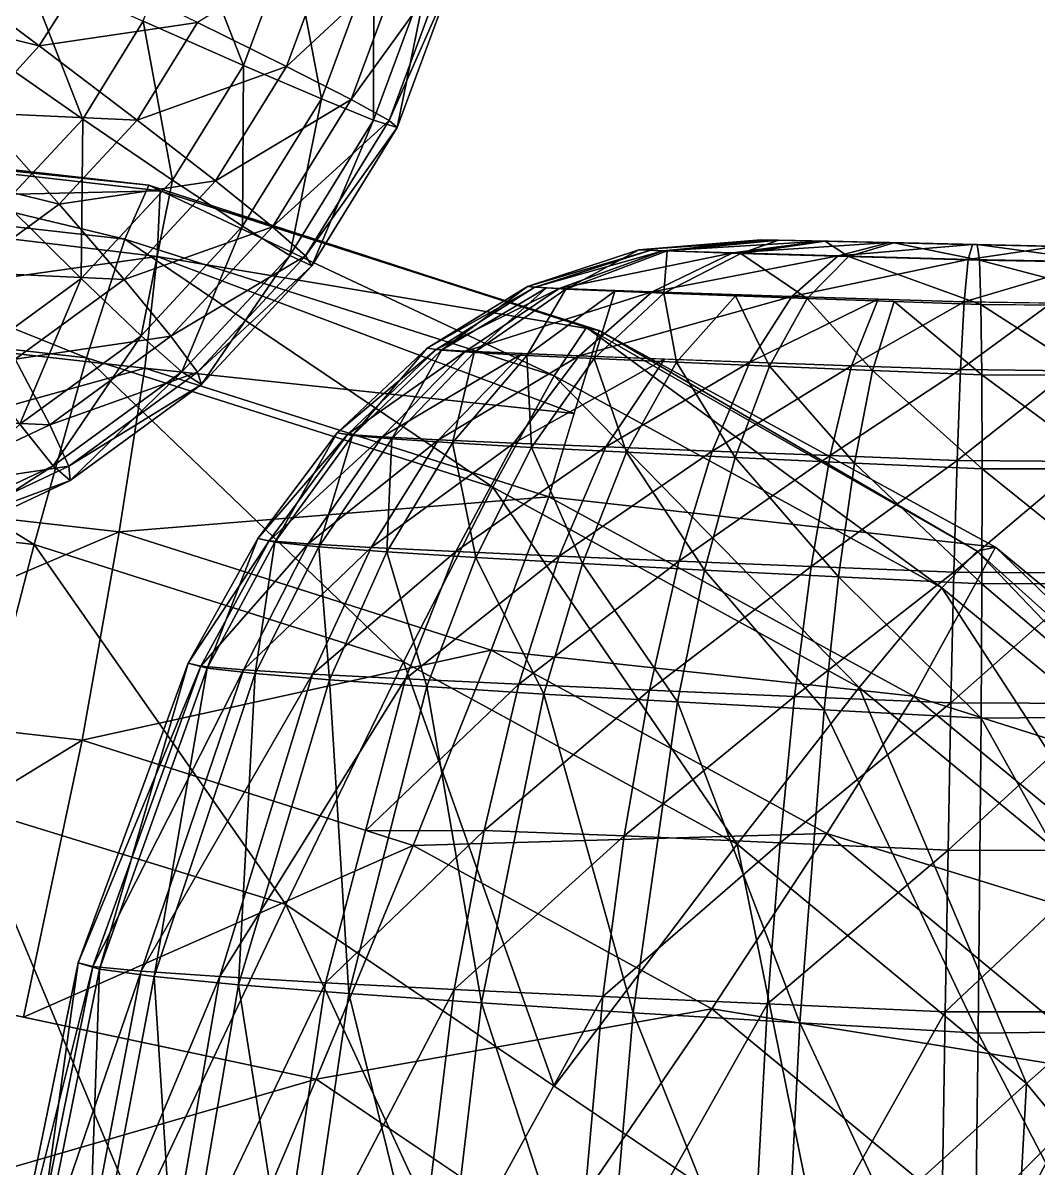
# Model space of a CAD drawing. Extents: x -23.6 to 25, y -17.9 to 25.9.
# Drawn here: x 3.26 to 10.96, y 8.99 to 17.67 of the extents above; entities that cross this region are included whole.
import ezdxf

# ---------------------------------------------------------------- set-up
doc = ezdxf.new("R2010")
doc.units = 0

msp = doc.modelspace()

# ---------------------------------------------------------------- linework, layer by layer
at = {"layer": 'Corps0', "color": 7}
for points in [[(0.52984, 16.42614, -27.6593), (0.62756, 16.84808, -23.16241), (4.03387, 16.03045, -27.71038)], [(0.62756, 16.84808, -23.16241), (0.72149, 16.80163, -18.50494), (4.21624, 16.44, -23.2135)], [(4.21624, 16.44, -23.2135), (4.03387, 16.03045, -27.71038), (0.62756, 16.84808, -23.16241)], [(0.72149, 16.80163, -18.50494), (0.80938, 16.31726, -13.83612), (4.30346, 16.39721, -18.55725)], [(4.30346, 16.39721, -18.55725), (4.21624, 16.44, -23.2135), (0.72149, 16.80163, -18.50494)], [(0.43115, 15.50579, -31.84674), (0.52984, 16.42614, -27.6593), (3.74487, 15.13165, -31.89508)], [(4.03387, 16.03045, -27.71038), (3.74487, 15.13165, -31.89508), (0.52984, 16.42614, -27.6593)], [(4.03387, 16.03045, -27.71038), (4.21624, 16.44, -23.2135), (7.29046, 14.99481, -27.75793)], [(4.21624, 16.44, -23.2135), (4.30346, 16.39721, -18.55725), (7.53527, 15.36077, -23.25311)], [(7.53527, 15.36077, -23.25311), (7.29046, 14.99481, -27.75793), (4.21624, 16.44, -23.2135)], [(4.28063, 15.90087, -13.89532), (4.30346, 16.39721, -18.55725), (0.80938, 16.31726, -13.83612)], [(4.30346, 16.39721, -18.55725), (4.28063, 15.90087, -13.89532), (7.63238, 15.33856, -18.60583)], [(7.63238, 15.33856, -18.60583), (7.53527, 15.36077, -23.25311), (4.30346, 16.39721, -18.55725)], [(0.80938, 16.31726, -13.83612), (0.88836, 15.4251, -9.30487), (4.28063, 15.90087, -13.89532)], [(3.74487, 15.13165, -31.89508), (4.03387, 16.03045, -27.71038), (6.82446, 14.15228, -31.94)], [(7.29046, 14.99481, -27.75793), (6.82446, 14.15228, -31.94), (4.03387, 16.03045, -27.71038)], [(4.18603, 15.05273, -9.35296), (4.28063, 15.90087, -13.89532), (0.88836, 15.4251, -9.30487)], [(4.28063, 15.90087, -13.89532), (4.18603, 15.05273, -9.35296), (7.44171, 14.70837, -14.00164)], [(7.44171, 14.70837, -14.00164), (7.63238, 15.33856, -18.60583), (4.28063, 15.90087, -13.89532)], [(0.33386, 14.05682, -35.5758), (0.43115, 15.50579, -31.84674), (3.34783, 13.71649, -35.61975)], [(3.74487, 15.13165, -31.89508), (3.34783, 13.71649, -35.61975), (0.43115, 15.50579, -31.84674)], [(0.88836, 15.4251, -9.30487), (0.95611, 14.15521, -5.0603), (4.18603, 15.05273, -9.35296)], [(7.63238, 15.33856, -18.60583), (7.25073, 14.07818, -9.39776), (10.63708, 13.69653, -18.64978)], [(7.29046, 14.99481, -27.75793), (7.53527, 15.36077, -23.25311), (10.22985, 13.38861, -27.8009)], [(7.53527, 15.36077, -23.25311), (7.63238, 15.33856, -18.60583), (10.49713, 13.66595, -23.27258)], [(10.49713, 13.66595, -23.27258), (10.22985, 13.38861, -27.8009), (7.53527, 15.36077, -23.25311)], [(10.63708, 13.69653, -18.64978), (10.49713, 13.66595, -23.27258), (7.63238, 15.33856, -18.60583)], [(3.34783, 13.71649, -35.61975), (3.74487, 15.13165, -31.89508), (6.14898, 12.82568, -35.6607)], [(6.82446, 14.15228, -31.94), (6.14898, 12.82568, -35.6607), (3.74487, 15.13165, -31.89508)], [(3.99133, 13.81243, -5.10455), (4.18603, 15.05273, -9.35296), (0.95611, 14.15521, -5.0603)], [(4.18603, 15.05273, -9.35296), (3.99133, 13.81243, -5.10455), (7.25073, 14.07818, -9.39776)], [(7.25073, 14.07818, -9.39776), (7.44171, 14.70837, -14.00164), (4.18603, 15.05273, -9.35296)], [(6.82446, 14.15228, -31.94), (7.29046, 14.99481, -27.75793), (9.60406, 12.6333, -31.98059)], [(10.22985, 13.38861, -27.8009), (9.60406, 12.6333, -31.98059), (7.29046, 14.99481, -27.75793)], [(0.95611, 14.15521, -5.0603), (1.00976, 12.53778, -1.25146), (3.99133, 13.81243, -5.10455)], [(6.14898, 12.82568, -35.6607), (6.82446, 14.15228, -31.94), (8.6773, 11.44409, -35.69763)], [(9.60406, 12.6333, -31.98059), (8.6773, 11.44409, -35.69763), (6.82446, 14.15228, -31.94)], [(6.81219, 12.91552, -5.14569), (7.25073, 14.07818, -9.39776), (3.99133, 13.81243, -5.10455)], [(7.25073, 14.07818, -9.39776), (6.81219, 12.91552, -5.14569), (10.01684, 12.56652, -9.43811)], [(10.01684, 12.56652, -9.43811), (10.63708, 13.69653, -18.64978), (7.25073, 14.07818, -9.39776)], [(3.34783, 13.71649, -35.61975), (2.83056, 11.73211, -38.73492), (0.33386, 14.05682, -35.5758)], [(3.71069, 12.23278, -1.29083), (3.99133, 13.81243, -5.10455), (1.00976, 12.53778, -1.25146)], [(3.99133, 13.81243, -5.10455), (3.71069, 12.23278, -1.29083), (6.81219, 12.91552, -5.14569)], [(2.83056, 11.73211, -38.73492), (3.34783, 13.71649, -35.61975), (5.25494, 10.9876, -38.77032)], [(6.14898, 12.82568, -35.6607), (5.25494, 10.9876, -38.77032), (3.34783, 13.71649, -35.61975)], [(10.63708, 13.69653, -18.64978), (10.01684, 12.56652, -9.43811), (13.24591, 11.54205, -18.68786)], [(10.22985, 13.38861, -27.8009), (10.49713, 13.66595, -23.27258), (12.78198, 11.28094, -27.83819)], [(10.49713, 13.66595, -23.27258), (10.63708, 13.69653, -18.64978), (13.01403, 11.41149, -23.263)], [(13.01403, 11.41149, -23.263), (12.78198, 11.28094, -27.83819), (10.49713, 13.66595, -23.27258)], [(13.24591, 11.54205, -18.68786), (13.01403, 11.41149, -23.263), (10.63708, 13.69653, -18.64978)], [(9.60406, 12.6333, -31.98059), (10.22985, 13.38861, -27.8009), (12.01763, 10.64013, -32.01593)], [(12.78198, 11.28094, -27.83819), (12.01763, 10.64013, -32.01593), (10.22985, 13.38861, -27.8009)], [(6.22082, 11.4345, -1.32751), (6.81219, 12.91552, -5.14569), (3.71069, 12.23278, -1.29083)], [(6.81219, 12.91552, -5.14569), (6.22082, 11.4345, -1.32751), (9.35809, 11.52416, -5.18292)], [(9.35809, 11.52416, -5.18292), (10.01684, 12.56652, -9.43811), (6.81219, 12.91552, -5.14569)], [(5.25494, 10.9876, -38.77032), (6.14898, 12.82568, -35.6607), (7.29144, 9.61047, -38.8001)], [(8.6773, 11.44409, -35.69763), (7.29144, 9.61047, -38.8001), (6.14898, 12.82568, -35.6607)], [(8.6773, 11.44409, -35.69763), (9.60406, 12.6333, -31.98059), (10.87261, 9.6311, -35.72967)], [(12.01763, 10.64013, -32.01593), (10.87261, 9.6311, -35.72967), (9.60406, 12.6333, -31.98059)], [(1.00976, 12.53778, -1.25146), (1.04699, 10.60314, 1.97271), (3.71069, 12.23278, -1.29083)], [(10.01684, 12.56652, -9.43811), (9.35809, 11.52416, -5.18292), (12.41851, 10.58312, -9.4732)], [(12.41851, 10.58312, -9.4732), (13.24591, 11.54205, -18.68786), (10.01684, 12.56652, -9.43811)], [(3.26684, 10.13323, 1.9403), (3.71069, 12.23278, -1.29083), (1.04699, 10.60314, 1.97271)], [(3.71069, 12.23278, -1.29083), (3.26684, 10.13323, 1.9403), (6.22082, 11.4345, -1.32751)], [(2.14337, 9.03137, -41.09106), (2.83056, 11.73211, -38.73492), (4.1325, 8.61016, -41.12011)], [(5.25494, 10.9876, -38.77032), (4.1325, 8.61016, -41.12011), (2.83056, 11.73211, -38.73492)], [(8.48638, 10.19653, -1.36059), (9.35809, 11.52416, -5.18292), (6.22082, 11.4345, -1.32751)], [(9.35809, 11.52416, -5.18292), (8.48638, 10.19653, -1.36059), (11.56866, 9.69854, -5.2152)], [(11.56866, 9.69854, -5.2152), (12.41851, 10.58312, -9.4732), (9.35809, 11.52416, -5.18292)], [(5.48651, 9.66333, 1.90795), (6.22082, 11.4345, -1.32751), (3.26684, 10.13323, 1.9403)], [(6.22082, 11.4345, -1.32751), (5.48651, 9.66333, 1.90795), (8.48638, 10.19653, -1.36059)], [(7.29144, 9.61047, -38.8001), (8.6773, 11.44409, -35.69763), (9.32794, 8.23303, -38.82983)], [(10.87261, 9.6311, -35.72967), (9.32794, 8.23303, -38.82983), (8.6773, 11.44409, -35.69763)], [(4.1325, 8.61016, -41.12011), (5.25494, 10.9876, -38.77032), (7.36401, 6.42474, -41.16735)], [(9.32794, 8.23303, -38.82983), (7.36401, 6.42474, -41.16735), (5.25494, 10.9876, -38.77032)], [(1.04699, 10.60314, 1.97271), (1.06506, 8.38134, 4.46313), (5.48651, 9.66333, 1.90795)], [(10.87261, 9.6311, -35.72967), (12.01763, 10.64013, -32.01593), (12.67486, 7.44659, -35.75604)], [(7.28955, 8.44403, 1.88153), (8.48638, 10.19653, -1.36059), (5.48651, 9.66333, 1.90795)], [(8.48638, 10.19653, -1.36059), (7.28955, 8.44403, 1.88153), (10.45349, 8.57202, -1.38934)], [(10.45349, 8.57202, -1.38934), (11.56866, 9.69854, -5.2152), (8.48638, 10.19653, -1.36059)], [(4.61853, 7.62915, 4.41131), (5.48651, 9.66333, 1.90795), (1.06506, 8.38134, 4.46313)], [(5.48651, 9.66333, 1.90795), (4.61853, 7.62915, 4.41131), (9.09259, 7.2246, 1.85522)], [(11.56866, 9.69854, -5.2152), (10.45349, 8.57202, -1.38934), (13.38348, 7.49884, -5.24176)], [(9.32794, 8.23303, -38.82983), (10.87261, 9.6311, -35.72967), (10.68658, 6.2149, -38.84973)], [(12.67486, 7.44659, -35.75604), (10.68658, 6.2149, -38.84973), (10.87261, 9.6311, -35.72967)], [(4.1325, 8.61016, -41.12011), (2.77252, 5.66595, -42.56066), (0.15423, 9.45245, -41.06201)]]:
    msp.add_3dface(points, dxfattribs=at)
at = {"layer": 'Nez1', "color": 2}
for points in [[(3.26995, 18.08886, -23.71008), (2.90307, 17.50677, -23.69384), (2.24603, 18.55456, -24.24902)], [(4.17431, 17.68286, -22.97534), (4.4804, 18.51055, -22.98864), (4.9342, 17.34759, -22.06927)], [(5.29315, 18.31823, -22.08483), (4.9342, 17.34759, -22.06927), (4.4804, 18.51055, -22.98864)], [(5.26, 17.34082, -14.9721), (5.61889, 18.31152, -14.98767), (4.58636, 17.67437, -13.99957)], [(4.9342, 17.34759, -22.06927), (5.29315, 18.31823, -22.08483), (5.52496, 17.09411, -21.01623)], [(5.61889, 18.31152, -14.98767), (5.26, 17.34082, -14.9721), (6.15063, 18.16796, -16.09259)], [(5.92382, 18.17266, -21.0335), (5.52496, 17.09411, -21.01623), (5.29315, 18.31823, -22.08483)], [(2.49407, 18.16442, -12.54003), (2.20526, 17.78533, -12.52716), (3.38623, 17.49682, -13.16802)], [(3.38623, 17.49682, -13.16802), (3.75311, 18.07885, -13.18432), (2.49407, 18.16442, -12.54003)], [(5.7517, 17.08941, -16.07531), (6.15063, 18.16796, -16.09259), (5.26, 17.34082, -14.9721)], [(5.52496, 17.09411, -21.01623), (5.92382, 18.17266, -21.0335), (5.92169, 16.93341, -19.84069)], [(6.15063, 18.16796, -16.09259), (5.7517, 17.08941, -16.07531), (6.46319, 18.07781, -17.3009)], [(6.34576, 18.0802, -19.85906), (5.92169, 16.93341, -19.84069), (5.92382, 18.17266, -21.0335)], [(2.90307, 17.50677, -23.69384), (3.26995, 18.08886, -23.71008), (3.71612, 16.94213, -22.95501)], [(4.17431, 17.68286, -22.97534), (3.71612, 16.94213, -22.95501), (3.26995, 18.08886, -23.71008)], [(3.75311, 18.07885, -13.18432), (3.38623, 17.49682, -13.16802), (4.58636, 17.67437, -13.99957)], [(6.03912, 16.93103, -17.28253), (6.46319, 18.07781, -17.3009), (5.7517, 17.08941, -16.07531)], [(5.92169, 16.93341, -19.84069), (6.34576, 18.0802, -19.85906), (6.09967, 16.87664, -18.56707)], [(6.46319, 18.07781, -17.3009), (6.03912, 16.93103, -17.28253), (6.53253, 18.04718, -18.58587)], [(6.53253, 18.04718, -18.58587), (6.09967, 16.87664, -18.56707), (6.34576, 18.0802, -19.85906)], [(6.09967, 16.87664, -18.56707), (6.53253, 18.04718, -18.58587), (6.03912, 16.93103, -17.28253)], [(2.92346, 16.98992, -13.14727), (3.38623, 17.49682, -13.16802), (2.20526, 17.78533, -12.52716)], [(4.12817, 16.93365, -13.97924), (4.58636, 17.67437, -13.99957), (3.38623, 17.49682, -13.16802)], [(3.71612, 16.94213, -22.95501), (4.17431, 17.68286, -22.97534), (4.39685, 16.479, -22.04541)], [(4.58636, 17.67437, -13.99957), (4.12817, 16.93365, -13.97924), (5.26, 17.34082, -14.9721)], [(4.9342, 17.34759, -22.06927), (4.39685, 16.479, -22.04541), (4.17431, 17.68286, -22.97534)], [(3.71612, 16.94213, -22.95501), (3.12506, 16.30566, -22.92852), (2.90307, 17.50677, -23.69384)], [(3.38623, 17.49682, -13.16802), (2.92346, 16.98992, -13.14727), (4.12817, 16.93365, -13.97924)], [(4.72259, 16.47229, -14.9483), (5.26, 17.34082, -14.9721), (4.12817, 16.93365, -13.97924)], [(4.39685, 16.479, -22.04541), (4.9342, 17.34759, -22.06927), (4.92785, 16.12896, -20.98974)], [(5.26, 17.34082, -14.9721), (4.72259, 16.47229, -14.9483), (5.7517, 17.08941, -16.07531)], [(5.52496, 17.09411, -21.01623), (4.92785, 16.12896, -20.98974), (4.9342, 17.34759, -22.06927)], [(5.1546, 16.12426, -16.04876), (5.7517, 17.08941, -16.07531), (4.72259, 16.47229, -14.9483)], [(4.92785, 16.12896, -20.98974), (5.52496, 17.09411, -21.01623), (5.2868, 15.90722, -19.8125)], [(5.7517, 17.08941, -16.07531), (5.1546, 16.12426, -16.04876), (6.03912, 16.93103, -17.28253)], [(5.92169, 16.93341, -19.84069), (5.2868, 15.90722, -19.8125), (5.52496, 17.09411, -21.01623)], [(2.92346, 16.98992, -13.14727), (2.36303, 16.58734, -13.12188), (3.5371, 16.29718, -13.95269)], [(3.5371, 16.29718, -13.95269), (4.12817, 16.93365, -13.97924), (2.92346, 16.98992, -13.14727)], [(3.12506, 16.30566, -22.92852), (3.71612, 16.94213, -22.95501), (3.70379, 15.7326, -22.01434)], [(4.12817, 16.93365, -13.97924), (3.5371, 16.29718, -13.95269), (4.72259, 16.47229, -14.9483)], [(4.39685, 16.479, -22.04541), (3.70379, 15.7326, -22.01434), (3.71612, 16.94213, -22.95501)], [(5.40423, 15.90484, -17.25433), (6.03912, 16.93103, -17.28253), (5.1546, 16.12426, -16.04876)], [(5.2868, 15.90722, -19.8125), (5.92169, 16.93341, -19.84069), (5.45166, 15.82916, -18.53833)], [(6.03912, 16.93103, -17.28253), (5.40423, 15.90484, -17.25433), (6.09967, 16.87664, -18.56707)], [(6.09967, 16.87664, -18.56707), (5.45166, 15.82916, -18.53833), (5.92169, 16.93341, -19.84069)], [(5.45166, 15.82916, -18.53833), (6.09967, 16.87664, -18.56707), (5.40423, 15.90484, -17.25433)], [(2.83245, 15.78192, -13.92083), (3.5371, 16.29718, -13.95269), (2.36303, 16.58734, -13.12188)], [(4.02954, 15.72583, -14.91717), (4.72259, 16.47229, -14.9483), (3.5371, 16.29718, -13.95269)], [(3.70379, 15.7326, -22.01434), (4.39685, 16.479, -22.04541), (4.15771, 15.29956, -20.95513)], [(4.72259, 16.47229, -14.9483), (4.02954, 15.72583, -14.91717), (5.1546, 16.12426, -16.04876)], [(4.92785, 16.12896, -20.98974), (4.15771, 15.29956, -20.95513), (4.39685, 16.479, -22.04541)], [(3.5371, 16.29718, -13.95269), (2.83245, 15.78192, -13.92083), (4.02954, 15.72583, -14.91717)], [(3.70379, 15.7326, -22.01434), (2.87744, 15.12841, -21.97692), (3.12506, 16.30566, -22.92852)], [(4.38446, 15.29486, -16.01422), (5.1546, 16.12426, -16.04876), (4.02954, 15.72583, -14.91717)], [(4.15771, 15.29956, -20.95513), (4.92785, 16.12896, -20.98974), (4.46789, 15.02539, -19.77575)], [(5.1546, 16.12426, -16.04876), (4.38446, 15.29486, -16.01422), (5.40423, 15.90484, -17.25433)], [(5.2868, 15.90722, -19.8125), (4.46789, 15.02539, -19.77575), (4.92785, 16.12896, -20.98974)], [(4.58532, 15.02294, -17.21759), (5.40423, 15.90484, -17.25433), (4.38446, 15.29486, -16.01422)], [(4.46789, 15.02539, -19.77575), (5.2868, 15.90722, -19.8125), (4.61578, 14.92901, -18.50079)], [(5.40423, 15.90484, -17.25433), (4.58532, 15.02294, -17.21759), (5.45166, 15.82916, -18.53833)], [(5.45166, 15.82916, -18.53833), (4.61578, 14.92901, -18.50079), (5.2868, 15.90722, -19.8125)], [(4.61578, 14.92901, -18.50079), (5.45166, 15.82916, -18.53833), (4.58532, 15.02294, -17.21759)], [(3.20318, 15.1217, -14.87976), (4.02954, 15.72583, -14.91717), (2.83245, 15.78192, -13.92083)], [(2.87744, 15.12841, -21.97692), (3.70379, 15.7326, -22.01434), (3.2395, 14.62817, -20.91363)], [(4.02954, 15.72583, -14.91717), (3.20318, 15.1217, -14.87976), (4.38446, 15.29486, -16.01422)], [(4.15771, 15.29956, -20.95513), (3.2395, 14.62817, -20.91363), (3.70379, 15.7326, -22.01434)], [(3.4663, 14.62353, -15.97271), (4.38446, 15.29486, -16.01422), (3.20318, 15.1217, -14.87976)], [(3.2395, 14.62817, -20.91363), (4.15771, 15.29956, -20.95513), (3.49169, 14.31158, -19.73162)], [(4.38446, 15.29486, -16.01422), (3.4663, 14.62353, -15.97271), (4.58532, 15.02294, -17.21759)], [(4.46789, 15.02539, -19.77575), (3.49169, 14.31158, -19.73162), (4.15771, 15.29956, -20.95513)], [(3.20318, 15.1217, -14.87976), (2.26635, 14.67987, -14.83721), (3.4663, 14.62353, -15.97271)], [(3.60913, 14.3092, -17.17346), (4.58532, 15.02294, -17.21759), (3.4663, 14.62353, -15.97271)], [(3.49169, 14.31158, -19.73162), (4.46789, 15.02539, -19.77575), (3.61932, 14.20043, -18.45574)], [(4.58532, 15.02294, -17.21759), (3.60913, 14.3092, -17.17346), (4.61578, 14.92901, -18.50079)], [(4.61578, 14.92901, -18.50079), (3.61932, 14.20043, -18.45574), (4.46789, 15.02539, -19.77575)], [(3.61932, 14.20043, -18.45574), (4.61578, 14.92901, -18.50079), (3.60913, 14.3092, -17.17346)], [(2.42529, 14.13262, -15.92535), (3.4663, 14.62353, -15.97271), (2.26635, 14.67987, -14.83721)], [(3.49169, 14.31158, -19.73162), (2.38488, 13.78961, -19.68133), (3.2395, 14.62817, -20.91363)], [(3.4663, 14.62353, -15.97271), (2.42529, 14.13262, -15.92535), (3.60913, 14.3092, -17.17346)], [(2.38488, 13.78961, -19.68133), (3.49169, 14.31158, -19.73162), (2.48956, 13.6676, -18.40441)], [(2.50231, 13.78723, -17.1231), (3.60913, 14.3092, -17.17346), (2.42529, 14.13262, -15.92535)], [(3.61932, 14.20043, -18.45574), (2.48956, 13.6676, -18.40441), (3.49169, 14.31158, -19.73162)], [(3.60913, 14.3092, -17.17346), (2.50231, 13.78723, -17.1231), (3.61932, 14.20043, -18.45574)], [(2.48956, 13.6676, -18.40441), (3.61932, 14.20043, -18.45574), (2.50231, 13.78723, -17.1231)]]:
    msp.add_3dface(points, dxfattribs=at)
at = {"layer": 'Pied_d17', "color": 2}
for points in [[(8.85797, 16.02661, -50.31347), (7.93145, 15.95117, -49.92431), (8.97869, 16.02386, -49.98559)], [(7.93145, 15.95117, -49.92431), (8.85797, 16.02661, -50.31347), (8.14782, 15.94152, -50.70001)], [(8.11474, 15.94342, -49.14038), (8.97869, 16.02386, -49.98559), (7.93145, 15.95117, -49.92431)], [(8.97869, 16.02386, -49.98559), (8.11474, 15.94342, -49.14038), (9.32116, 16.01617, -49.71221)], [(8.6463, 15.92742, -48.49145), (9.32116, 16.01617, -49.71221), (8.11474, 15.94342, -49.14038)], [(8.99249, 16.02362, -50.63623), (8.14782, 15.94152, -50.70001), (8.85797, 16.02661, -50.31347)], [(8.14782, 15.94152, -50.70001), (8.99249, 16.02362, -50.63623), (8.70629, 15.92376, -51.32592)], [(9.32116, 16.01617, -49.71221), (8.6463, 15.92742, -48.49145), (9.83319, 16.00476, -49.52197)], [(9.44512, 15.90472, -48.04431), (9.83319, 16.00476, -49.52197), (8.6463, 15.92742, -48.49145)], [(9.34619, 16.01568, -50.89471), (8.70629, 15.92376, -51.32592), (8.99249, 16.02362, -50.63623)], [(8.70629, 15.92376, -51.32592), (9.34619, 16.01568, -50.89471), (9.52331, 15.89953, -51.73895)], [(8.85797, 16.02661, -50.31347), (8.97869, 16.02386, -49.98559), (8.99249, 16.02362, -50.63623)], [(8.97869, 16.02386, -49.98559), (9.32116, 16.01617, -49.71221), (9.37164, 16.01507, -50.30273)], [(9.37164, 16.01507, -50.30273), (8.99249, 16.02362, -50.63623), (8.97869, 16.02386, -49.98559)], [(8.99249, 16.02362, -50.63623), (9.37164, 16.01507, -50.30273), (9.34619, 16.01568, -50.89471)], [(9.32116, 16.01617, -49.71221), (9.83319, 16.00476, -49.52197), (9.901, 16.00323, -49.99572)], [(9.901, 16.00323, -49.99572), (9.37164, 16.01507, -50.30273), (9.32116, 16.01617, -49.71221)], [(9.86584, 16.00402, -51.06323), (9.52331, 15.89953, -51.73895), (9.34619, 16.01568, -50.89471)], [(9.34619, 16.01568, -50.89471), (9.91351, 16.00299, -50.58697), (9.86584, 16.00402, -51.06323)], [(9.91351, 16.00299, -50.58697), (9.34619, 16.01568, -50.89471), (9.37164, 16.01507, -50.30273)], [(9.37164, 16.01507, -50.30273), (9.901, 16.00323, -49.99572), (9.91351, 16.00299, -50.58697)], [(9.83319, 16.00476, -49.52197), (9.44512, 15.90472, -48.04431), (10.46313, 15.9906, -49.44268)], [(10.43054, 15.87744, -47.86553), (10.46313, 15.9906, -49.44268), (9.44512, 15.90472, -48.04431)], [(9.52331, 15.89953, -51.73895), (9.86584, 16.00402, -51.06323), (10.51538, 15.87103, -51.87567)], [(9.83319, 16.00476, -49.52197), (10.46313, 15.9906, -49.44268), (10.49847, 15.9898, -49.74548)], [(10.49847, 15.9898, -49.74548), (9.901, 16.00323, -49.99572), (9.83319, 16.00476, -49.52197)], [(10.49859, 15.98986, -51.11566), (10.51538, 15.87103, -51.87567), (9.86584, 16.00402, -51.06323)], [(9.86584, 16.00402, -51.06323), (10.52105, 15.98931, -50.81176), (10.49859, 15.98986, -51.11566)], [(10.52105, 15.98931, -50.81176), (9.86584, 16.00402, -51.06323), (9.91351, 16.00299, -50.58697)], [(9.901, 16.00323, -49.99572), (11.096, 15.97637, -49.49517), (10.48107, 15.99041, -50.27911)], [(10.48107, 15.99041, -50.27911), (9.91351, 16.00299, -50.58697), (9.901, 16.00323, -49.99572)], [(9.91351, 16.00299, -50.58697), (10.48107, 15.99041, -50.27911), (11.12866, 15.97564, -51.03643)], [(10.46313, 15.9906, -49.44268), (10.43054, 15.87744, -47.86553), (11.096, 15.97637, -49.49517)], [(11.42309, 15.86035, -48.00238), (11.096, 15.97637, -49.49517), (10.43054, 15.87744, -47.86553)], [(11.096, 15.97637, -49.49517), (10.49847, 15.9898, -49.74548), (10.46313, 15.9906, -49.44268)], [(10.48107, 15.99041, -50.27911), (11.04833, 15.97753, -49.97137), (11.06085, 15.97729, -50.56262)], [(11.64086, 15.96423, -50.84606), (11.12866, 15.97564, -51.03643), (10.48107, 15.99041, -50.27911)], [(11.61584, 15.96472, -49.66357), (10.48107, 15.99041, -50.27911), (11.096, 15.97637, -49.49517)], [(10.51538, 15.87103, -51.87567), (10.49859, 15.98986, -51.11566), (11.50128, 15.85522, -51.69702)], [(11.12866, 15.97564, -51.03643), (11.50128, 15.85522, -51.69702), (10.49859, 15.98986, -51.11566)], [(11.12866, 15.97564, -51.03643), (10.49859, 15.98986, -51.11566), (10.52105, 15.98931, -50.81176)], [(7.93145, 15.95117, -49.92431), (7.08856, 15.67254, -49.625), (8.02313, 15.94726, -49.53247)], [(7.08856, 15.67254, -49.625), (7.93145, 15.95117, -49.92431), (7.37854, 15.65277, -50.78564)], [(7.14434, 15.66693, -49.0202), (8.02313, 15.94726, -49.53247), (7.08856, 15.67254, -49.625)], [(8.02313, 15.94726, -49.53247), (7.14434, 15.66693, -49.0202), (8.11474, 15.94342, -49.14038)], [(7.32922, 15.65802, -48.45355), (8.11474, 15.94342, -49.14038), (7.14434, 15.66693, -49.0202)], [(8.11474, 15.94342, -49.14038), (7.32922, 15.65802, -48.45355), (8.6463, 15.92742, -48.49145)], [(8.03289, 15.6322, -47.4851), (8.6463, 15.92742, -48.49145), (7.32922, 15.65802, -48.45355)], [(8.14782, 15.94152, -50.70001), (7.37854, 15.65277, -50.78564), (7.93145, 15.95117, -49.92431)], [(7.37854, 15.65277, -50.78564), (8.14782, 15.94152, -50.70001), (8.12249, 15.6217, -51.72344)], [(8.6463, 15.92742, -48.49145), (8.03289, 15.6322, -47.4851), (9.44512, 15.90472, -48.04431)], [(9.09234, 15.59735, -46.81939), (9.44512, 15.90472, -48.04431), (8.03289, 15.6322, -47.4851)], [(8.70629, 15.92376, -51.32592), (8.12249, 15.6217, -51.72344), (8.14782, 15.94152, -50.70001)], [(8.12249, 15.6217, -51.72344), (8.70629, 15.92376, -51.32592), (9.2091, 15.58184, -52.34381)], [(9.52331, 15.89953, -51.73895), (9.2091, 15.58184, -52.34381), (8.70629, 15.92376, -51.32592)], [(9.44512, 15.90472, -48.04431), (9.09234, 15.59735, -46.81939), (10.43054, 15.87744, -47.86553)], [(9.2091, 15.58184, -52.34381), (9.52331, 15.89953, -51.73895), (10.52722, 15.53619, -52.55181)], [(10.51538, 15.87103, -51.87567), (10.52722, 15.53619, -52.55181), (9.52331, 15.89953, -51.73895)], [(10.40063, 15.55615, -46.5556), (10.43054, 15.87744, -47.86553), (9.09234, 15.59735, -46.81939)], [(10.43054, 15.87744, -47.86553), (10.40063, 15.55615, -46.5556), (11.42309, 15.86035, -48.00238)], [(11.7196, 15.53833, -46.76373), (11.42309, 15.86035, -48.00238), (10.40063, 15.55615, -46.5556)], [(10.52722, 15.53619, -52.55181), (10.51538, 15.87103, -51.87567), (11.83636, 15.52294, -52.28814)], [(11.50128, 15.85522, -51.69702), (11.83636, 15.52294, -52.28814), (10.51538, 15.87103, -51.87567)], [(7.08856, 15.67254, -49.625), (6.32733, 15.2052, -49.40747), (7.14434, 15.66693, -49.0202)], [(6.32733, 15.2052, -49.40747), (7.08856, 15.67254, -49.625), (6.4353, 15.19061, -50.17382)], [(6.39471, 15.19586, -48.63507), (7.14434, 15.66693, -49.0202), (6.32733, 15.2052, -49.40747)], [(7.14434, 15.66693, -49.0202), (6.39471, 15.19586, -48.63507), (7.32922, 15.65802, -48.45355)], [(6.62011, 15.18267, -47.9118), (7.32922, 15.65802, -48.45355), (6.39471, 15.19586, -48.63507)], [(7.23345, 15.66259, -50.20538), (6.4353, 15.19061, -50.17382), (7.08856, 15.67254, -49.625)], [(6.4353, 15.19061, -50.17382), (7.23345, 15.66259, -50.20538), (6.68304, 15.1726, -50.88983)], [(7.32922, 15.65802, -48.45355), (6.62011, 15.18267, -47.9118), (8.03289, 15.6322, -47.4851)], [(7.47924, 15.14605, -46.67596), (8.03289, 15.6322, -47.4851), (6.62011, 15.18267, -47.9118)], [(7.37854, 15.65277, -50.78564), (6.68304, 15.1726, -50.88983), (7.23345, 15.66259, -50.20538)], [(6.68304, 15.1726, -50.88983), (7.37854, 15.65277, -50.78564), (7.08361, 15.15039, -51.52777)], [(7.75048, 15.63714, -51.25457), (7.08361, 15.15039, -51.52777), (7.37854, 15.65277, -50.78564)], [(7.08361, 15.15039, -51.52777), (7.75048, 15.63714, -51.25457), (7.59344, 15.12567, -52.08819)], [(8.03289, 15.6322, -47.4851), (7.47924, 15.14605, -46.67596), (9.09234, 15.59735, -46.81939)], [(8.12249, 15.6217, -51.72344), (7.59344, 15.12567, -52.08819), (7.75048, 15.63714, -51.25457)], [(8.77368, 15.09844, -45.82702), (9.09234, 15.59735, -46.81939), (7.47924, 15.14605, -46.67596)], [(7.59344, 15.12567, -52.08819), (8.12249, 15.6217, -51.72344), (8.21856, 15.09783, -52.53741)], [(8.66571, 15.60174, -52.03369), (8.21856, 15.09783, -52.53741), (8.12249, 15.6217, -51.72344)], [(8.21856, 15.09783, -52.53741), (8.66571, 15.60174, -52.03369), (8.92248, 15.06811, -52.88159)], [(9.2091, 15.58184, -52.34381), (8.92248, 15.06811, -52.88159), (8.66571, 15.60174, -52.03369)], [(9.09234, 15.59735, -46.81939), (8.77368, 15.09844, -45.82702), (9.74639, 15.57672, -46.68756)], [(9.54638, 15.07128, -45.59429), (9.74639, 15.57672, -46.68756), (8.77368, 15.09844, -45.82702)], [(8.92248, 15.06811, -52.88159), (9.2091, 15.58184, -52.34381), (9.70416, 15.03631, -53.08142)], [(9.8681, 15.55902, -52.44787), (9.70416, 15.03631, -53.08142), (9.2091, 15.58184, -52.34381)], [(9.74639, 15.57672, -46.68756), (9.54638, 15.07128, -45.59429), (10.40063, 15.55615, -46.5556)], [(10.37274, 15.04296, -45.49163), (10.40063, 15.55615, -46.5556), (9.54638, 15.07128, -45.59429)], [(9.70416, 15.03631, -53.08142), (9.8681, 15.55902, -52.44787), (10.53417, 15.00347, -53.1488)], [(10.52722, 15.53619, -52.55181), (10.53417, 15.00347, -53.1488), (9.8681, 15.55902, -52.44787)], [(10.40063, 15.55615, -46.5556), (10.37274, 15.04296, -45.49163), (11.05999, 15.54724, -46.65972)], [(11.20343, 15.03411, -45.5592), (11.05999, 15.54724, -46.65972), (10.37274, 15.04296, -45.49163)], [(10.53417, 15.00347, -53.1488), (10.52722, 15.53619, -52.55181), (11.36126, 14.9992, -53.04632)], [(11.1817, 15.5296, -52.42004), (11.36126, 14.9992, -53.04632), (10.52722, 15.53619, -52.55181)], [(6.32733, 15.2052, -49.40747), (5.64605, 14.56372, -49.26312), (6.39471, 15.19586, -48.63507)], [(5.64605, 14.56372, -49.26312), (6.32733, 15.2052, -49.40747), (5.76245, 14.54248, -50.169)], [(5.72418, 14.55035, -48.35333), (6.39471, 15.19586, -48.63507), (5.64605, 14.56372, -49.26312)], [(6.39471, 15.19586, -48.63507), (5.72418, 14.55035, -48.35333), (6.62011, 15.18267, -47.9118)], [(6.4353, 15.19061, -50.17382), (5.76245, 14.54248, -50.169), (6.32733, 15.2052, -49.40747)], [(5.98583, 14.53253, -47.50152), (6.62011, 15.18267, -47.9118), (5.72418, 14.55035, -48.35333)], [(5.76245, 14.54248, -50.169), (6.4353, 15.19061, -50.17382), (6.05987, 14.51641, -51.00909)], [(6.62011, 15.18267, -47.9118), (5.98583, 14.53253, -47.50152), (7.04962, 15.16436, -47.29388)], [(6.41217, 14.51031, -46.72625), (7.04962, 15.16436, -47.29388), (5.98583, 14.53253, -47.50152)], [(6.68304, 15.1726, -50.88983), (6.05987, 14.51641, -51.00909), (6.4353, 15.19061, -50.17382)], [(6.05987, 14.51641, -51.00909), (6.68304, 15.1726, -50.88983), (6.51843, 14.48608, -51.76568)], [(7.04962, 15.16436, -47.29388), (6.41217, 14.51031, -46.72625), (7.47924, 15.14605, -46.67596)], [(6.984, 14.48468, -46.04626), (7.47924, 15.14605, -46.67596), (6.41217, 14.51031, -46.72625)], [(7.08361, 15.15039, -51.52777), (6.51843, 14.48608, -51.76568), (6.68304, 15.1726, -50.88983)], [(6.51843, 14.48608, -51.76568), (7.08361, 15.15039, -51.52777), (7.11834, 14.45233, -52.42089)], [(7.47924, 15.14605, -46.67596), (6.984, 14.48468, -46.04626), (8.12646, 15.12225, -46.25152)], [(7.68237, 14.45556, -45.48022), (8.12646, 15.12225, -46.25152), (6.984, 14.48468, -46.04626)], [(7.59344, 15.12567, -52.08819), (7.11834, 14.45233, -52.42089), (7.08361, 15.15039, -51.52777)], [(7.11834, 14.45233, -52.42089), (7.59344, 15.12567, -52.08819), (7.8399, 14.41522, -52.95697)], [(8.21856, 15.09783, -52.53741), (7.8399, 14.41522, -52.95697), (7.59344, 15.12567, -52.08819)], [(8.12646, 15.12225, -46.25152), (7.68237, 14.45556, -45.48022), (8.77368, 15.09844, -45.82702)], [(8.48828, 14.42395, -45.04675), (8.77368, 15.09844, -45.82702), (7.68237, 14.45556, -45.48022)], [(7.8399, 14.41522, -52.95697), (8.21856, 15.09783, -52.53741), (8.66333, 14.37573, -53.35583)], [(8.92248, 15.06811, -52.88159), (8.66333, 14.37573, -53.35583), (8.21856, 15.09783, -52.53741)], [(8.77368, 15.09844, -45.82702), (8.48828, 14.42395, -45.04675), (9.54638, 15.07128, -45.59429)], [(9.38275, 14.39001, -44.76452), (9.54638, 15.07128, -45.59429), (8.48828, 14.42395, -45.04675)], [(8.66333, 14.37573, -53.35583), (8.92248, 15.06811, -52.88159), (9.56872, 14.33416, -53.59985)], [(9.70416, 15.03631, -53.08142), (9.56872, 14.33416, -53.59985), (8.92248, 15.06811, -52.88159)], [(9.54638, 15.07128, -45.59429), (9.38275, 14.39001, -44.76452), (10.37274, 15.04296, -45.49163)], [(10.34686, 14.3543, -44.65228), (10.37274, 15.04296, -45.49163), (9.38275, 14.39001, -44.76452)], [(9.56872, 14.33416, -53.59985), (9.70416, 15.03631, -53.08142), (10.53656, 14.29125, -53.67108)], [(10.53417, 15.00347, -53.1488), (10.53656, 14.29125, -53.67108), (9.70416, 15.03631, -53.08142)], [(10.37274, 15.04296, -45.49163), (10.34686, 14.3543, -44.65228), (11.20343, 15.03411, -45.5592)], [(11.31585, 14.34661, -44.72357), (11.20343, 15.03411, -45.5592), (10.34686, 14.3543, -44.65228)], [(10.53656, 14.29125, -53.67108), (10.53417, 15.00347, -53.1488), (11.50183, 14.29083, -53.55889)], [(11.36126, 14.9992, -53.04632), (11.50183, 14.29083, -53.55889), (10.53417, 15.00347, -53.1488)], [(5.64605, 14.56372, -49.26312), (5.0426, 13.76232, -49.18389), (5.72418, 14.55035, -48.35333)], [(5.0426, 13.76232, -49.18389), (5.64605, 14.56372, -49.26312), (5.17315, 13.73364, -50.19903)], [(5.13031, 13.74487, -48.16436), (5.72418, 14.55035, -48.35333), (5.0426, 13.76232, -49.18389)], [(5.72418, 14.55035, -48.35333), (5.13031, 13.74487, -48.16436), (5.98583, 14.53253, -47.50152)], [(5.42425, 13.7221, -47.20971), (5.98583, 14.53253, -47.50152), (5.13031, 13.74487, -48.16436)], [(5.76245, 14.54248, -50.169), (5.17315, 13.73364, -50.19903), (5.64605, 14.56372, -49.26312)], [(5.17315, 13.73364, -50.19903), (5.76245, 14.54248, -50.169), (5.50708, 13.69964, -51.14062)], [(5.98583, 14.53253, -47.50152), (5.42425, 13.7221, -47.20971), (6.41217, 14.51031, -46.72625)], [(5.90301, 13.69464, -46.34088), (6.41217, 14.51031, -46.72625), (5.42425, 13.7221, -47.20971)], [(6.05987, 14.51641, -51.00909), (5.50708, 13.69964, -51.14062), (5.76245, 14.54248, -50.169)], [(5.50708, 13.69964, -51.14062), (6.05987, 14.51641, -51.00909), (6.02191, 13.66076, -51.98852)], [(6.41217, 14.51031, -46.72625), (5.90301, 13.69464, -46.34088), (6.984, 14.48468, -46.04626)], [(6.51843, 14.48608, -51.76568), (6.02191, 13.66076, -51.98852), (6.05987, 14.51641, -51.00909)], [(6.54541, 13.66314, -45.57879), (6.984, 14.48468, -46.04626), (5.90301, 13.69464, -46.34088)], [(6.02191, 13.66076, -51.98852), (6.51843, 14.48608, -51.76568), (6.69573, 13.61773, -52.72271)], [(7.11834, 14.45233, -52.42089), (6.69573, 13.61773, -52.72271), (6.51843, 14.48608, -51.76568)], [(6.984, 14.48468, -46.04626), (6.54541, 13.66314, -45.57879), (7.68237, 14.45556, -45.48022)], [(7.32971, 13.62786, -44.94439), (7.68237, 14.45556, -45.48022), (6.54541, 13.66314, -45.57879)], [(6.69573, 13.61773, -52.72271), (7.11834, 14.45233, -52.42089), (7.50604, 13.57122, -53.32342)], [(7.8399, 14.41522, -52.95697), (7.50604, 13.57122, -53.32342), (7.11834, 14.45233, -52.42089)], [(7.68237, 14.45556, -45.48022), (7.32971, 13.62786, -44.94439), (8.48828, 14.42395, -45.04675)], [(8.23492, 13.58972, -44.45855), (8.48828, 14.42395, -45.04675), (7.32971, 13.62786, -44.94439)], [(7.50604, 13.57122, -53.32342), (7.8399, 14.41522, -52.95697), (8.43078, 13.52197, -53.77038)], [(8.66333, 14.37573, -53.35583), (8.43078, 13.52197, -53.77038), (7.8399, 14.41522, -52.95697)], [(8.48828, 14.42395, -45.04675), (8.23492, 13.58972, -44.45855), (9.38275, 14.39001, -44.76452)], [(9.23968, 13.54907, -44.14221), (9.38275, 14.39001, -44.76452), (8.23492, 13.58972, -44.45855)], [(8.43078, 13.52197, -53.77038), (8.66333, 14.37573, -53.35583), (9.44781, 13.47052, -54.04382)], [(9.56872, 14.33416, -53.59985), (9.44781, 13.47052, -54.04382), (8.66333, 14.37573, -53.35583)], [(9.38275, 14.39001, -44.76452), (9.23968, 13.54907, -44.14221), (10.34686, 14.3543, -44.65228)], [(10.32244, 13.50659, -44.01635), (10.34686, 14.3543, -44.65228), (9.23968, 13.54907, -44.14221)], [(9.44781, 13.47052, -54.04382), (9.56872, 14.33416, -53.59985), (10.53466, 13.4176, -54.12359)], [(10.53656, 14.29125, -53.67108), (10.53466, 13.4176, -54.12359), (9.56872, 14.33416, -53.59985)], [(10.34686, 14.3543, -44.65228), (10.32244, 13.50659, -44.01635), (11.31585, 14.34661, -44.72357)], [(11.41088, 13.5003, -44.09619), (11.31585, 14.34661, -44.72357), (10.32244, 13.50659, -44.01635)], [(10.53466, 13.4176, -54.12359), (10.53656, 14.29125, -53.67108), (11.61901, 13.42181, -53.9978)], [(11.50183, 14.29083, -53.55889), (11.61901, 13.42181, -53.9978), (10.53656, 14.29125, -53.67108)], [(5.0426, 13.76232, -49.18389), (4.51544, 12.81585, -49.16143), (5.13031, 13.74487, -48.16436)], [(4.51544, 12.81585, -49.16143), (5.0426, 13.76232, -49.18389), (4.65802, 12.7799, -50.26104)], [(4.61163, 12.79431, -48.05706), (5.13031, 13.74487, -48.16436), (4.51544, 12.81585, -49.16143)], [(5.13031, 13.74487, -48.16436), (4.61163, 12.79431, -48.05706), (5.42425, 13.7221, -47.20971)], [(4.93389, 12.76684, -47.0227), (5.42425, 13.7221, -47.20971), (4.61163, 12.79431, -48.05706)], [(5.17315, 13.73364, -50.19903), (4.65802, 12.7799, -50.26104), (5.0426, 13.76232, -49.18389)], [(4.65802, 12.7799, -50.26104), (5.17315, 13.73364, -50.19903), (5.02349, 12.73785, -51.28082)], [(5.42425, 13.7221, -47.20971), (4.93389, 12.76684, -47.0227), (5.90301, 13.69464, -46.34088)], [(5.50708, 13.69964, -51.14062), (5.02349, 12.73785, -51.28082), (5.17315, 13.73364, -50.19903)], [(5.45837, 12.73431, -46.08148), (5.90301, 13.69464, -46.34088), (4.93389, 12.76684, -47.0227)], [(5.02349, 12.73785, -51.28082), (5.50708, 13.69964, -51.14062), (5.58709, 12.69049, -52.19921)], [(5.90301, 13.69464, -46.34088), (5.45837, 12.73431, -46.08148), (6.54541, 13.66314, -45.57879)], [(6.16217, 12.69732, -45.25579), (6.54541, 13.66314, -45.57879), (5.45837, 12.73431, -46.08148)], [(6.02191, 13.66076, -51.98852), (5.58709, 12.69049, -52.19921), (5.50708, 13.69964, -51.14062)], [(5.58709, 12.69049, -52.19921), (6.02191, 13.66076, -51.98852), (6.32482, 12.63867, -52.99438)], [(6.69573, 13.61773, -52.72271), (6.32482, 12.63867, -52.99438), (6.02191, 13.66076, -51.98852)], [(6.54541, 13.66314, -45.57879), (6.16217, 12.69732, -45.25579), (7.32971, 13.62786, -44.94439)], [(7.02136, 12.65625, -44.56835), (7.32971, 13.62786, -44.94439), (6.16217, 12.69732, -45.25579)], [(6.32482, 12.63867, -52.99438), (6.69573, 13.61773, -52.72271), (7.21203, 12.58288, -53.64477)], [(7.50604, 13.57122, -53.32342), (7.21203, 12.58288, -53.64477), (6.69573, 13.61773, -52.72271)], [(7.32971, 13.62786, -44.94439), (7.02136, 12.65625, -44.56835), (8.23492, 13.58972, -44.45855)], [(8.01287, 12.61206, -44.0418), (8.23492, 13.58972, -44.45855), (7.02136, 12.65625, -44.56835)], [(7.21203, 12.58288, -53.64477), (7.50604, 13.57122, -53.32342), (8.22473, 12.52435, -54.12872)], [(8.43078, 13.52197, -53.77038), (8.22473, 12.52435, -54.12872), (7.50604, 13.57122, -53.32342)], [(8.23492, 13.58972, -44.45855), (8.01287, 12.61206, -44.0418), (9.23968, 13.54907, -44.14221)], [(9.11346, 12.56524, -43.69903), (9.23968, 13.54907, -44.14221), (8.01287, 12.61206, -44.0418)], [(9.23968, 13.54907, -44.14221), (9.11346, 12.56524, -43.69903), (10.32244, 13.50659, -44.01635)], [(8.22473, 12.52435, -54.12872), (8.43078, 13.52197, -53.77038), (9.3385, 12.46331, -54.42474)], [(9.44781, 13.47052, -54.04382), (9.3385, 12.46331, -54.42474), (8.43078, 13.52197, -53.77038)], [(10.29943, 12.51641, -43.56237), (10.32244, 13.50659, -44.01635), (9.11346, 12.56524, -43.69903)], [(9.3385, 12.46331, -54.42474), (9.44781, 13.47052, -54.04382), (10.52893, 12.40093, -54.51086)], [(10.53466, 13.4176, -54.12359), (10.52893, 12.40093, -54.51086), (9.44781, 13.47052, -54.04382)], [(10.32244, 13.50659, -44.01635), (10.29943, 12.51641, -43.56237), (11.41088, 13.5003, -44.09619)], [(11.49151, 12.5119, -43.64862), (11.41088, 13.5003, -44.09619), (10.29943, 12.51641, -43.56237)], [(10.52893, 12.40093, -54.51086), (10.53466, 13.4176, -54.12359), (11.71655, 12.41003, -54.37432)], [(11.61901, 13.42181, -53.9978), (11.71655, 12.41003, -54.37432), (10.53466, 13.4176, -54.12359)], [(4.51544, 12.81585, -49.16143), (3.68206, 10.54522, -49.2539), (4.61163, 12.79431, -48.05706)], [(3.68206, 10.54522, -49.2539), (4.51544, 12.81585, -49.16143), (3.84295, 10.49652, -50.45837)], [(3.79223, 10.5166, -48.04394), (4.61163, 12.79431, -48.05706), (3.68206, 10.54522, -49.2539)], [(4.61163, 12.79431, -48.05706), (3.79223, 10.5166, -48.04394), (4.93389, 12.76684, -47.0227)], [(4.15899, 10.48144, -46.9107), (4.93389, 12.76684, -47.0227), (3.79223, 10.5166, -48.04394)], [(4.65802, 12.7799, -50.26104), (3.84295, 10.49652, -50.45837), (4.51544, 12.81585, -49.16143)], [(3.84295, 10.49652, -50.45837), (4.65802, 12.7799, -50.26104), (4.25695, 10.44079, -51.57519)], [(4.93389, 12.76684, -47.0227), (4.15899, 10.48144, -46.9107), (5.45837, 12.73431, -46.08148)], [(5.02349, 12.73785, -51.28082), (4.25695, 10.44079, -51.57519), (4.65802, 12.7799, -50.26104)], [(4.75543, 10.44042, -45.87915), (5.45837, 12.73431, -46.08148), (4.15899, 10.48144, -46.9107)], [(4.25695, 10.44079, -51.57519), (5.02349, 12.73785, -51.28082), (4.89605, 10.37908, -52.58074)], [(5.45837, 12.73431, -46.08148), (4.75543, 10.44042, -45.87915), (6.16217, 12.69732, -45.25579)], [(5.55535, 10.3944, -44.97387), (6.16217, 12.69732, -45.25579), (4.75543, 10.44042, -45.87915)], [(5.58709, 12.69049, -52.19921), (4.89605, 10.37908, -52.58074), (5.02349, 12.73785, -51.28082)], [(4.89605, 10.37908, -52.58074), (5.58709, 12.69049, -52.19921), (5.73321, 10.31219, -53.45111)], [(6.32482, 12.63867, -52.99438), (5.73321, 10.31219, -53.45111), (5.58709, 12.69049, -52.19921)], [(6.16217, 12.69732, -45.25579), (5.8587, 11.54589, -45.11486), (7.02136, 12.65625, -44.56835)], [(5.73321, 10.31219, -53.45111), (6.32482, 12.63867, -52.99438), (6.74023, 10.24096, -54.16296)], [(6.75909, 11.54925, -44.34027), (7.02136, 12.65625, -44.56835), (5.8587, 11.54589, -45.11486)], [(7.21203, 12.58288, -53.64477), (6.74023, 10.24096, -54.16296), (6.32482, 12.63867, -52.99438)], [(7.02136, 12.65625, -44.56835), (6.75909, 11.54925, -44.34027), (8.01287, 12.61206, -44.0418)], [(7.82104, 11.50677, -43.77667), (8.01287, 12.61206, -44.0418), (6.75909, 11.54925, -44.34027)], [(8.01287, 12.61206, -44.0418), (7.82104, 11.50677, -43.77667), (9.11346, 12.56524, -43.69903)], [(6.74023, 10.24096, -54.16296), (7.21203, 12.58288, -53.64477), (7.88983, 10.16668, -54.69219)], [(8.22473, 12.52435, -54.12872), (7.88983, 10.16668, -54.69219), (7.21203, 12.58288, -53.64477)], [(9.00317, 11.45446, -43.41406), (9.11346, 12.56524, -43.69903), (7.82104, 11.50677, -43.77667)], [(7.88983, 10.16668, -54.69219), (8.22473, 12.52435, -54.12872), (9.15435, 10.0899, -55.01544)], [(9.3385, 12.46331, -54.42474), (9.15435, 10.0899, -55.01544), (8.22473, 12.52435, -54.12872)], [(9.11346, 12.56524, -43.69903), (9.00317, 11.45446, -43.41406), (10.29943, 12.51641, -43.56237)], [(10.27722, 11.4002, -43.26922), (10.29943, 12.51641, -43.56237), (9.00317, 11.45446, -43.41406)], [(10.29943, 12.51641, -43.56237), (10.27722, 11.4002, -43.26922), (11.49151, 12.5119, -43.64862)], [(11.55773, 11.39715, -43.35992), (11.49151, 12.5119, -43.64862), (10.27722, 11.4002, -43.26922)], [(9.15435, 10.0899, -55.01544), (9.3385, 12.46331, -54.42474), (10.50622, 10.01171, -55.10888)], [(10.52893, 12.40093, -54.51086), (10.50622, 10.01171, -55.10888), (9.3385, 12.46331, -54.42474)], [(10.50622, 10.01171, -55.10888), (10.52893, 12.40093, -54.51086), (11.85552, 10.02935, -54.95825)], [(11.71655, 12.41003, -54.37432), (11.85552, 10.02935, -54.95825), (10.52893, 12.40093, -54.51086)], [(6.53179, 10.34387, -44.22021), (6.75909, 11.54925, -44.34027), (5.55535, 10.3944, -44.97387)], [(5.8587, 11.54589, -45.11486), (5.55535, 10.3944, -44.97387), (6.75909, 11.54925, -44.34027)], [(6.75909, 11.54925, -44.34027), (6.53179, 10.34387, -44.22021), (7.82104, 11.50677, -43.77667)], [(7.65838, 10.28997, -43.64251), (7.82104, 11.50677, -43.77667), (6.53179, 10.34387, -44.22021)], [(7.82104, 11.50677, -43.77667), (7.65838, 10.28997, -43.64251), (9.00317, 11.45446, -43.41406)], [(8.90856, 10.23315, -43.26599), (9.00317, 11.45446, -43.41406), (7.65838, 10.28997, -43.64251)], [(9.00317, 11.45446, -43.41406), (8.90856, 10.23315, -43.26599), (10.27722, 11.4002, -43.26922)], [(10.25567, 10.17443, -43.11535), (10.27722, 11.4002, -43.26922), (8.90856, 10.23315, -43.26599)], [(10.27722, 11.4002, -43.26922), (10.25567, 10.17443, -43.11535), (11.55773, 11.39715, -43.35992)], [(11.60974, 10.17254, -43.2088), (11.55773, 11.39715, -43.35992), (10.25567, 10.17443, -43.11535)], [(3.68206, 10.54522, -49.2539), (3.13085, 7.86749, -49.47442), (3.79223, 10.5166, -48.04394)], [(3.13085, 7.86749, -49.47442), (3.68206, 10.54522, -49.2539), (3.30285, 7.81188, -50.71575)], [(3.25061, 7.8352, -48.22717), (3.79223, 10.5166, -48.04394), (3.13085, 7.86749, -49.47442)], [(3.79223, 10.5166, -48.04394), (3.25061, 7.8352, -48.22717), (4.15899, 10.48144, -46.9107)], [(3.84295, 10.49652, -50.45837), (3.30285, 7.81188, -50.71575), (3.68206, 10.54522, -49.2539)], [(3.64642, 7.79595, -47.05865), (4.15899, 10.48144, -46.9107), (3.25061, 7.8352, -48.22717)], [(3.30285, 7.81188, -50.71575), (3.84295, 10.49652, -50.45837), (3.74719, 7.74871, -51.86645)], [(4.15899, 10.48144, -46.9107), (3.64642, 7.79595, -47.05865), (4.75543, 10.44042, -45.87915)], [(4.28942, 7.75054, -45.99475), (4.75543, 10.44042, -45.87915), (3.64642, 7.79595, -47.05865)], [(4.25695, 10.44079, -51.57519), (3.74719, 7.74871, -51.86645), (3.84295, 10.49652, -50.45837)], [(3.74719, 7.74871, -51.86645), (4.25695, 10.44079, -51.57519), (4.43426, 7.67913, -52.90222)], [(4.89605, 10.37908, -52.58074), (4.43426, 7.67913, -52.90222), (4.25695, 10.44079, -51.57519)], [(4.75543, 10.44042, -45.87915), (4.28942, 7.75054, -45.99475), (5.55535, 10.3944, -44.97387)], [(5.15142, 7.69976, -45.06103), (5.55535, 10.3944, -44.97387), (4.28942, 7.75054, -45.99475)], [(4.43426, 7.67913, -52.90222), (4.89605, 10.37908, -52.58074), (5.33441, 7.60406, -53.79864)], [(5.73321, 10.31219, -53.45111), (5.33441, 7.60406, -53.79864), (4.89605, 10.37908, -52.58074)], [(5.55535, 10.3944, -44.97387), (5.15142, 7.69976, -45.06103), (6.53179, 10.34387, -44.22021)], [(6.20318, 7.64434, -44.28314), (6.53179, 10.34387, -44.22021), (5.15142, 7.69976, -45.06103)], [(6.53179, 10.34387, -44.22021), (6.20318, 7.64434, -44.28314), (7.65838, 10.28997, -43.64251)], [(5.33441, 7.60406, -53.79864), (5.73321, 10.31219, -53.45111), (6.41766, 7.52453, -54.53131)], [(6.74023, 10.24096, -54.16296), (6.41766, 7.52453, -54.53131), (5.73321, 10.31219, -53.45111)], [(7.41656, 7.58526, -43.68664), (7.65838, 10.28997, -43.64251), (6.20318, 7.64434, -44.28314)], [(7.65838, 10.28997, -43.64251), (7.41656, 7.58526, -43.68664), (8.90856, 10.23315, -43.26599)], [(6.41766, 7.52453, -54.53131), (6.74023, 10.24096, -54.16296), (7.65466, 7.44158, -55.0758)], [(7.88983, 10.16668, -54.69219), (7.65466, 7.44158, -55.0758), (6.74023, 10.24096, -54.16296)], [(8.76251, 7.52337, -43.29736), (8.90856, 10.23315, -43.26599), (7.41656, 7.58526, -43.68664)], [(7.65466, 7.44158, -55.0758), (7.88983, 10.16668, -54.69219), (9.0155, 7.3562, -55.40777)], [(9.15435, 10.0899, -55.01544), (9.0155, 7.3562, -55.40777), (7.88983, 10.16668, -54.69219)], [(8.90856, 10.23315, -43.26599), (8.76251, 7.52337, -43.29736), (10.25567, 10.17443, -43.11535)], [(10.21282, 7.45941, -43.1408), (10.25567, 10.17443, -43.11535), (8.76251, 7.52337, -43.29736)], [(10.25567, 10.17443, -43.11535), (10.21282, 7.45941, -43.1408), (11.60974, 10.17254, -43.2088)], [(11.67028, 7.45806, -43.23577), (11.60974, 10.17254, -43.2088), (10.21282, 7.45941, -43.1408)], [(9.0155, 7.3562, -55.40777), (9.15435, 10.0899, -55.01544), (10.47058, 7.26953, -55.50268)], [(10.50622, 10.01171, -55.10888), (10.47058, 7.26953, -55.50268), (9.15435, 10.0899, -55.01544)], [(10.47058, 7.26953, -55.50268), (10.50622, 10.01171, -55.10888), (11.92327, 7.29089, -55.34619)], [(11.85552, 10.02935, -54.95825), (11.92327, 7.29089, -55.34619), (10.50622, 10.01171, -55.10888)]]:
    msp.add_3dface(points, dxfattribs=at)

doc.saveas('drawing.dxf')
